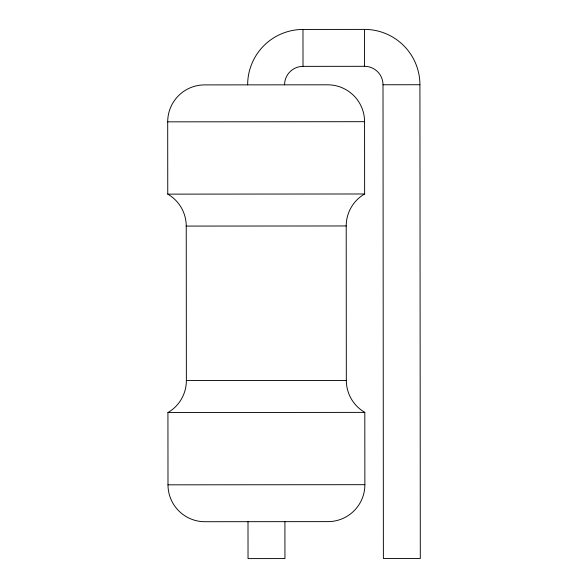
<?xml version="1.0" encoding="UTF-8"?>
<svg xmlns="http://www.w3.org/2000/svg" width="588" height="588" viewBox="0 0 588 588"><rect width="100%" height="100%" fill="white"/><g stroke="black" fill="none" stroke-linecap="round" stroke-linejoin="round"><path stroke-width="0.88" d="M247.651 84.863A55.375 55.375 0 0 1 302.982 29.451L364.501 29.4A55.375 55.375 0 0 1 419.92 84.731L420.302 558.46L383.383 558.49L383.009 84.76A18.456 18.456 0 0 0 364.531 66.312L303.011 66.363A18.456 18.456 0 0 0 284.57 84.834M383.009 84.76L419.92 84.731M167.698 121.841L364.575 121.687L364.634 193.974A36.912 36.912 0 0 0 346.207 225.961L346.325 380.436A36.912 36.912 0 0 0 364.81 412.386L364.869 484.681A36.912 36.912 0 0 1 327.986 521.622L204.933 521.718A36.912 36.912 0 0 1 167.992 484.835L167.933 412.548A36.912 36.912 0 0 0 186.367 380.561L186.242 226.086A36.912 36.912 0 0 0 167.756 194.136L167.698 121.841A36.912 36.912 0 0 1 204.587 84.9L327.634 84.804A36.912 36.912 0 0 1 364.575 121.687M167.756 194.136L364.634 193.974M186.242 226.086L346.207 225.961M186.367 380.561L346.325 380.436M167.933 412.548L364.81 412.386M167.992 484.835L364.869 484.681M364.501 29.4L364.531 66.312M302.982 29.451L303.011 66.363M284.915 521.659L284.945 558.571L248.033 558.6L248.004 521.688"/></g></svg>
